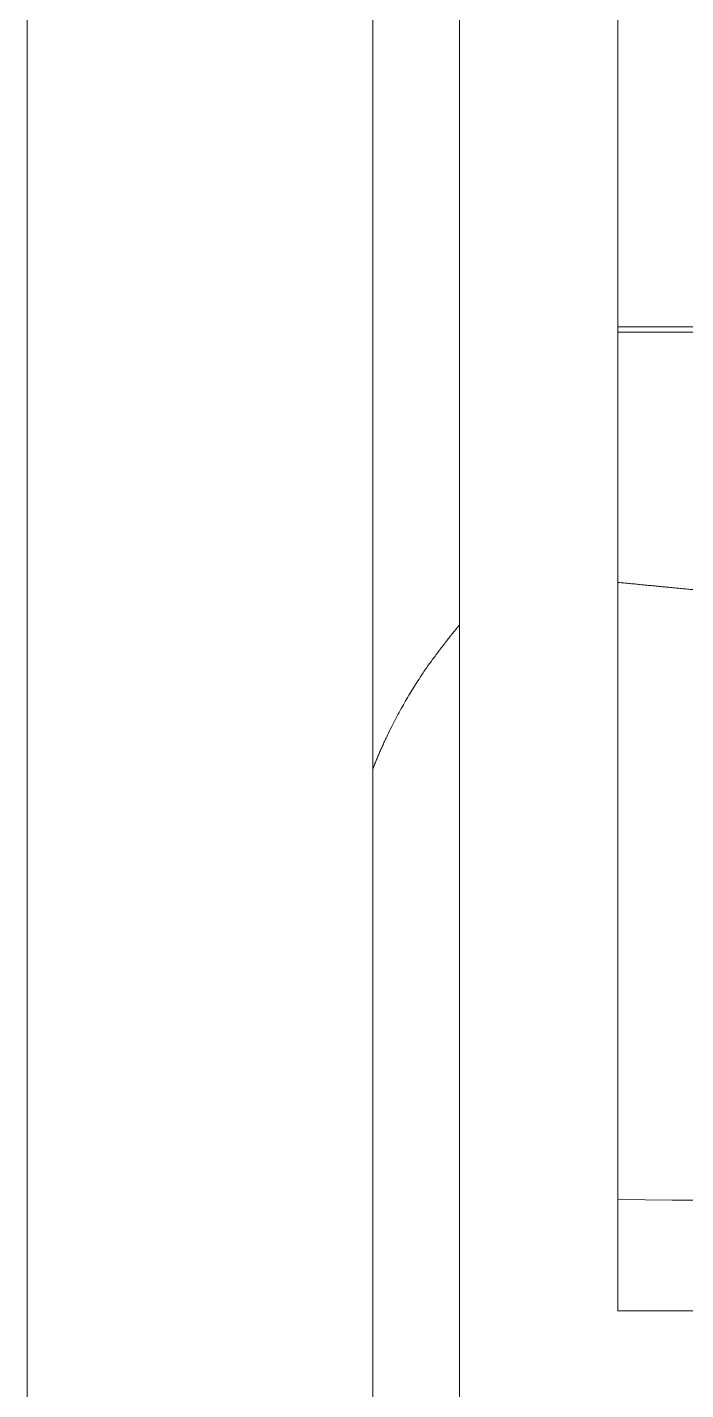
# Model space of a CAD drawing. Header units: millimetres. Extents: x -5 to 111, y -3 to 86.
# Drawn here: x 17.485 to 17.50786, y 47.99871 to 48.04601 of the extents above; entities that cross this region are included whole.
import ezdxf

# ---------------------------------------------------------------- set-up
doc = ezdxf.new("R2010")
doc.units = ezdxf.units.MM
doc.layers.add('A1I6----E-', color=3, linetype='Continuous', lineweight=25)

# ---------------------------------------------------------------- blocks, each defined once
blk = doc.blocks.new('Gruppe-422')
at = {"layer": 'A1I6----E-', "linetype": 'Continuous', "lineweight": 9}
for p, q in [((-33.315446, 5.566397), (-33.315446, 5.326397)), ((-33.315446, 5.566397), (-33.315446, 5.326397)), ((-33.303446, 5.566397), (-33.303446, 5.326397)), ((-33.300446, 5.481653), (-33.300446, 5.552397)), ((-33.294946, 5.492004), (-33.294946, 5.511791)), ((-33.264946, 5.492004), (-33.294946, 5.492004)), ((-33.294946, 5.491823), (-33.294946, 5.492004)), ((-33.264946, 5.491823), (-33.294946, 5.491823)), ((-33.294946, 5.484849), (-33.294946, 5.491823)), ((-33.294946, 5.483137), (-33.294946, 5.484849)), ((-33.294946, 5.461717), (-33.294946, 5.483137)), ((-33.300446, 5.471397), (-33.300446, 5.481653)), ((-33.300446, 5.421397), (-33.300446, 5.471397)), ((-33.294946, 5.461717), (-33.294937, 5.461717)), ((-33.294946, 5.459426), (-33.294946, 5.461717)), ((-33.294946, 5.457986), (-33.294946, 5.459426)), ((-33.294946, 5.457986), (-33.294946, 5.457853)), ((-33.294946, 5.457853), (-33.264946, 5.457853))]:
    blk.add_line(p, q, dxfattribs=at)
at = {"layer": 'A1I6----E-', "linetype": 'Continuous', "lineweight": 9, "flags": 128}
blk.add_lwpolyline([(-33.294937, 5.461717, 0.006251), (-33.264954, 5.461717, 0.006251)], format="xyb", dxfattribs=at)
at = {"layer": 'A1I6----E-', "linetype": 'Continuous', "lineweight": 9}
blk.add_rational_spline([(-33.294946, 5.483137), (-33.294263, 5.48307), (-33.29314, 5.482961), (-33.29223, 5.482874), (-33.291434, 5.482798), (-33.290676, 5.482728), (-33.289917, 5.482657), (-33.289159, 5.482591), (-33.288932, 5.482572), (-33.288705, 5.482552), (-33.287493, 5.482447), (-33.28628, 5.48235), (-33.286262, 5.482348), (-33.286245, 5.482347), (-33.284996, 5.482247), (-33.283747, 5.482156), (-33.283598, 5.482145), (-33.283448, 5.482134), (-33.282499, 5.482066), (-33.281548, 5.482004), (-33.281399, 5.481994), (-33.28125, 5.481985), (-33.280598, 5.481942), (-33.279946, 5.481903), (-33.279946, 5.481903), (-33.279946, 5.481903)], [1, 1, 1, 1, 1, 1, 0.999995378931, 1, 1, 1, 0.999994084271, 1, 1, 1, 0.999993319948, 1, 1, 1, 0.999992420558, 1, 1, 1, 0.999997855403, 1, 1, 1], degree=2, knots=[0, 0, 0, 1, 2, 3, 4, 4, 5, 5, 6, 6, 7, 7, 8, 8, 9, 9, 10, 10, 11, 11, 12, 12, 13, 13, 14, 14, 14], dxfattribs=at)
blk.add_open_spline([(-33.300446, 5.481653), (-33.300897, 5.48112), (-33.301986, 5.479628), (-33.303056, 5.477678), (-33.303446, 5.476674)], degree=2, dxfattribs=at)

msp = doc.modelspace()

# ---------------------------------------------------------------- block references
at = {"layer": 'A1I6----E-'}
msp.add_blockref('Gruppe-422', (50.800446, 42.543603), dxfattribs=at)

doc.saveas('drawing.dxf')
